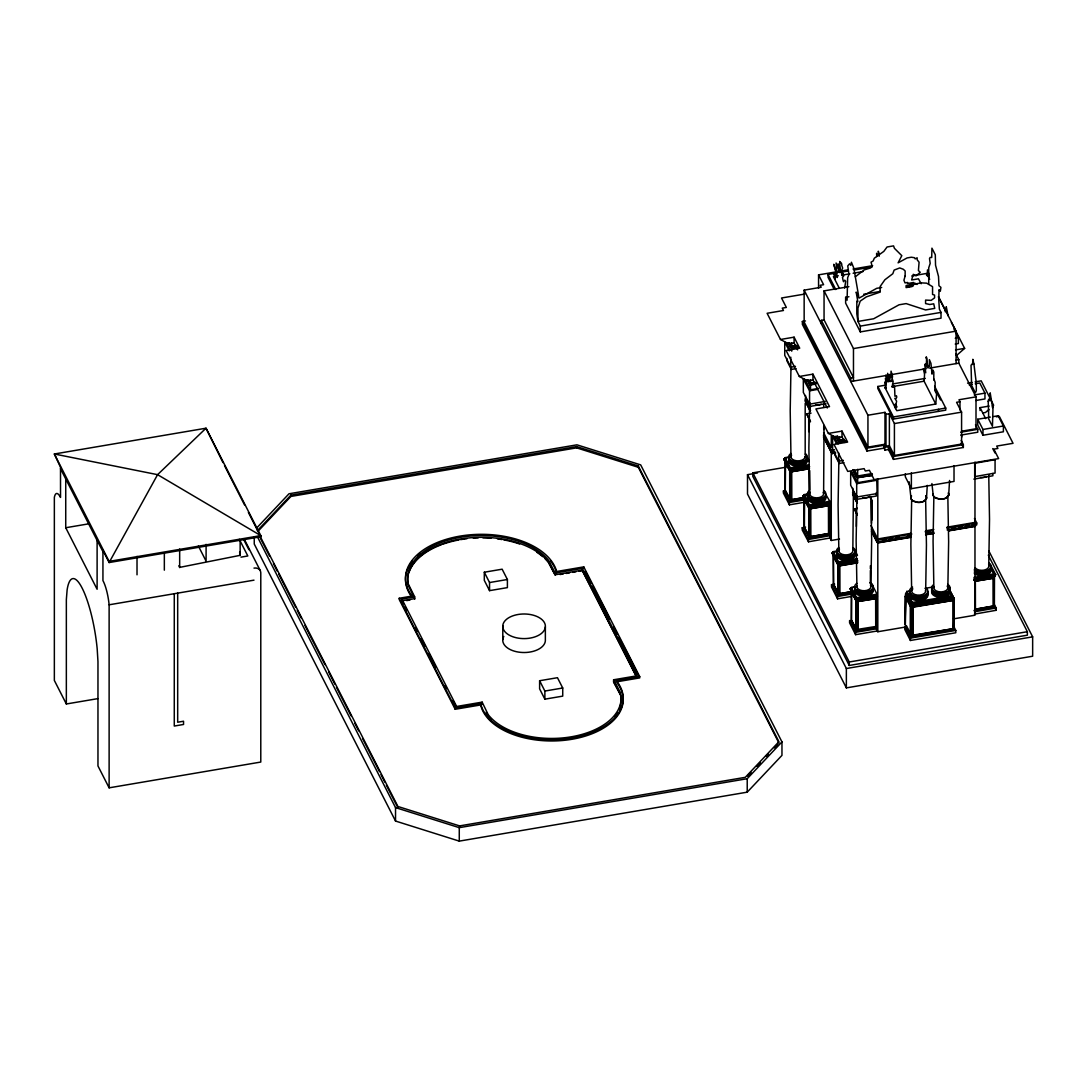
<?xml version="1.0" encoding="UTF-8"?>
<svg xmlns="http://www.w3.org/2000/svg" width="1087" height="1087" viewBox="0 0 1087 1087"><rect width="100%" height="100%" fill="white"/><g stroke="black" fill="none" stroke-linecap="round" stroke-linejoin="round"><path stroke-width="1.5" d="M790.956 367.95L790.208 410.886L790.983 457.233M809.652 403.291L808.877 447.885L809.652 494.232M823.62 493.376L824.028 425.506M838.838 461.975L838.091 504.911L838.865 551.258M856.923 496.148L856.135 540.742L856.923 587.089M870.891 586.314L871.665 539.872L870.918 497.031M911.653 499.898L910.879 544.397L911.653 590.825M925.662 591.396L926.437 545.049L925.662 500.468M933.855 496.65L933.067 541.163L933.855 587.578M947.85 588.162L948.638 541.802L947.85 497.235M844.64 288.109L845.713 281.153L844.721 280.174L843.498 281.696L842.996 279.97L842.439 277.09L843.566 276.397L843.566 274.427L842.996 273.313L842.045 275.405L841.678 274.698L841.569 270.405L842.67 268.081L841.8 265.568C842.045 262.252 839.871 262.225 840.061 262.252L839.667 261.464L840.496 272.47L838.607 264.875L838.077 263.856L838.063 268.285L836.093 263L837.072 273.87L833.743 264.304L837.343 277.498L835.183 273.245L834.734 275.324L833.566 273.245L835.427 278.027L834.789 279.359M911.572 496.012L911.028 497.153A8.085 4.674 0 0 0 912.496 500.563L917.632 502.398A7.663 4.43 0 0 0 923.42 501.569L926.477 498.566L927.279 485.359M933.217 493.919A8.085 4.674 0 0 0 934.684 497.33L939.82 499.15A7.663 4.43 0 0 0 945.608 498.322L948.666 495.332L949.576 480.468M928.624 276.492L928.896 275.228M851.257 589.575L856.57 600.581L877.209 596.926L877.005 594.209L871.788 583.977L871.597 585.907M945.228 311.711L945.568 310.42M926.083 357.936L926.328 356.794L928.026 368.099L928.434 366.265L929.371 366.564L929.385 359.661L930.961 363.384L932.021 374.145L932.891 370.028L933.815 372.039L933.787 380.002L933.95 379.132L935.187 382.393L934.902 390.668L936.586 393.97L935.785 404.106L924.154 381.306L924.548 374.227L923.339 368.738L925.744 372.8L924.765 364.77L925.282 363.982L926.246 367.202L926.627 357.84M953.516 626.017L955.786 630.433L955.786 632.756L910.403 640.474L904.778 629.455L905.743 625.541M911.3 283.952L909.67 285.935L906.803 286.425M809.516 507.344L808.565 507.289L829.897 503.757L809.081 507.778L802.668 496.025L808.32 494.177M809 535.932L804.434 527.304L804.434 499.476L804.163 527.358L809 535.932L809 508.105L803.171 497.099L803.918 496.745M803.918 497.33L804.027 527.684L809.421 537.888L829.802 534.288L829.897 504.327M974.101 579.901L995.23 575.961L974.21 580.091M974.414 579.33L994.795 575.743L995.733 574.71L990.339 564.52L988.572 563.976M974.101 580.485L994.714 576.64L973.993 580.281M256.559 528.133L288.993 493.783L576.939 444.828L640.678 464.883L781.961 741.905L781.961 755.37L747.217 792.165L459.271 841.121L395.532 821.052L254.249 544.03L254.249 537.304M257.293 530.769L290.908 495.156L576.613 446.594L638.3 465.997L778.917 741.714L745.302 777.327L459.597 825.903L397.91 806.486L260.364 536.801M258.448 530.809L290.908 496.433L576.613 447.858L638.3 467.274L778.917 742.992M809.326 467.763L790.018 470.82L783.781 459.027L787.885 457.478M784.298 460.1L784.95 459.57L784.298 460.1L789.515 470.331L790.562 470.576L789.515 470.331M785.045 460.344L785.154 490.699L790.358 500.93L804.516 498.525M857.575 561.354L837.656 564.316L831.935 553.011L837.615 551.191M832.955 554.003L837.425 562.767M857.48 561.734L838.607 564.941L833.199 554.329M877.005 597.103L856.665 600.771L849.993 588.841L850.944 587.822L856.57 598.842L877.005 595.363M851.257 590.159L851.352 620.514L856.57 630.732L877.005 627.267L877.114 596.722L855.714 600.146L851.012 589.833M747.611 776.159L751.09 772.463M756.892 766.335L760.37 762.639M766.158 756.511L768.482 754.052M774.284 747.91L777.762 744.228M257.32 536.598L395.532 807.6L459.271 827.655L747.217 778.713L781.961 741.905M855.292 276.805L864.151 269.943L870.646 267.918L872.005 265.771L871.054 262.171L873.146 260.975L874.328 258.19L883.826 251.382L887.06 246.994L893.555 245.879L894.411 248.312L901.802 255.662L898.107 262.837L907.088 257.932L911.314 257.225L914.507 257.728L915.172 258.883L917.156 257.782L917.156 259.752L919.086 262.239L918.42 270.554L920.227 272.28L916.124 275.813L913.257 274.318L911.64 279.97L918.461 278.815L921.165 283.734M956.451 355.558L964.631 348.37L951.383 322.404M988.993 409.419L985.488 412.503L982.77 412.965M858.988 298.151L876.693 288.327L881.666 287.484M808.959 380.219L810.508 383.14L815.264 382.298M815.834 383.059L809.557 384.159L816.473 383.602M816.595 383.358L810.032 384.513L815.101 384.282M807.818 379.811L810.508 384.88L815.264 384.037M818.429 388.412L810.508 389.812L809.557 390.831L809.557 404.174L825.237 401.402M817.397 389.445L809.557 390.831L803.334 379.064L805.114 379.608L810.508 389.812L810.508 384.88M805.521 395.478L805.521 397.788L810.087 406.416L825.943 403.63M804.027 495.794L804.027 494.626L808.728 493.797M802.668 496.025L808.728 494.965M804.027 494.626L809.421 504.83L829.802 501.229L830.21 503.172L809.829 506.773L808.062 506.229M803.606 495.006L809.421 505.985L829.802 502.398M803.687 497.004L809.421 507.724L829.897 503.757M804.163 499.517L809 508.105M973.857 479.122L992.879 475.78L992.879 473.456M810.78 508.648L828.525 505.686L810.78 508.648L810.861 536.638L828.525 533.527L828.443 505.537M829.802 534.288L830.02 538.011L808.47 541.802L802.247 530.035L802.247 527.725L805.603 527.127M802.247 527.725L808.47 539.492L830.02 535.701M973.993 577.387L994.374 573.8L994.795 575.743M973.993 578.542L995.733 574.71M975.352 581.205L993.097 578.243L975.352 581.205L975.433 609.196L993.097 606.084L993.015 578.094M993.966 604.902L994.238 577.02M993.097 606.084L975.433 609.196M973.993 610.446L994.374 606.845L994.483 576.884M974.414 611.804L996.154 607.973L996.154 610.296L974.414 614.128M818.565 288.3L818.565 274.862L838.226 271.519M841.515 270.962L848.064 269.848M852.982 269.019L872.644 265.676M834.232 289.414L828.063 277.334L828.063 274.44L836.243 273.041M841.148 272.212L847.683 271.098M854.233 269.984L872.209 266.926M838.322 275.772L833.389 276.614L839.341 288.3M841.61 275.215L849.844 273.815M853.132 273.258L863.01 271.573M959.97 410.125L959.97 401.728L956.574 402.299L961.587 412.136L961.587 444.039L894.411 455.453L889.383 445.616L885.987 446.2L884.981 444.23L867.942 447.124L804.149 322.037L804.149 290.147L821.188 287.24L820.182 285.283L823.593 284.699L818.565 274.862M804.747 294.061L781.526 298.001L786.349 307.444L782.26 308.137L783.455 310.502L767.109 313.287L780.48 339.484L788.646 343.9L794.094 342.976L797.613 349.851M824.055 319.877L821.324 320.339L850.754 378.045L853.472 377.583L824.055 319.877L824.055 290.881L848.879 286.669M911.762 275.976L926.667 273.435L929.684 279.359M912.618 283.734L915.24 283.286L916.966 284.468M928.719 284.074L928.719 267.823L930.187 263.367L929.507 258.611L930.132 257.442L931.708 257.497L931.926 248.162L935.296 254.766L935.54 265.201L938.516 276.478L938.951 285.745L940.934 287.389L940.309 291.262L939.032 289.631L938.774 300.08L939.372 309.143L941.016 312.39L941.016 318.178L860.32 331.902L845.632 303.11L845.632 297.308L848.933 296.751M863.757 294.224L880.225 291.425M906.572 286.954L913.162 285.827M805.481 320.95L802.383 321.48L802.383 324.388L866.978 451.051L884.016 448.157L885.022 450.113L888.432 449.542L893.446 459.38L963.354 447.491L963.354 444.597L961.193 440.371M780.48 339.484L794.094 337.174L799.719 348.193L786.091 350.503L799.325 376.469L807.505 380.871L812.954 379.947L827.261 408.005M845.632 297.308L847.099 300.175L847.643 277.742L848.961 274.481L847.751 265.907L849.586 263.815L850.808 265.377L851.42 262.252L853.852 268.217L858.553 295.528L858.553 297.267L856.176 292.09L857.847 301.683L856.828 301.058L856.814 313.79L857.942 321.439L860.32 326.1L941.016 312.39M796.499 345.326L791.73 346.142L790.235 343.22M797.056 346.087L790.765 347.161L797.192 346.726M789.135 343.397L791.241 347.527L797.831 346.4M798.089 346.807L791.73 347.881L789.135 342.799M788.795 342.853L791.485 348.139L797.953 347.038M824.055 290.881L853.472 348.574L956.084 331.141L956.084 363.615M955.242 338.261L958.381 337.731L958.381 343.533L955.242 344.063M789.257 350.884L784.746 342.025L784.746 355.367L790.765 367.161L795.48 366.36M786.906 358.452L786.906 360.762L791.322 369.417L796.092 368.615M799.325 376.469L812.954 374.145L829.517 406.633L815.902 408.943L828.376 433.414L836.555 437.83L842.004 436.892L844.816 442.409M955.541 349.905L964.631 348.37M956.084 360.137L958.816 359.675L958.816 363.153L976.004 396.864L976.004 428.754L962.077 431.131M926.301 368.683L850.754 381.523L850.754 378.045M929.602 368.113L958.816 363.153M934.616 386.279L945.731 408.073L945.731 410.152L893.405 419.052L877.848 388.562L877.848 386.469L886.027 385.083M892.563 383.969L925.268 378.398M891.625 386.727L924.099 381.197M65.736 478.919L65.736 527.738L89.012 523.785M967.566 383.167L972.104 382.393M975.134 381.877L981.194 380.844L993.667 405.315M969.115 384.825L972.172 384.309M975.216 383.793L979.781 383.004L984.958 393.141L984.958 398.943L975.813 400.492M810.454 421.838L806.649 413.862L811.065 413.114M974.292 394.948L984.958 393.141M804.149 290.147L867.942 415.234L884.981 412.34L885.987 414.31L885.987 446.2M976.004 396.864L958.979 399.758L959.97 401.728M935.744 404.038L896.775 410.669L885.131 387.828M885.987 414.31L889.383 413.726L894.411 423.563L894.411 455.453M877.848 386.469L893.405 416.96L945.731 408.073M828.376 433.414L842.004 431.091L847.615 442.11L833.987 444.434L847.751 471.418L864.111 468.633L865.306 470.997L869.396 470.304L874.22 479.747L998.627 458.592L993.817 449.148L997.907 448.455L996.697 446.091L1013.043 443.319L999.293 416.335L996.263 416.837M980.039 410.533L980.039 407.625L989.129 406.09M894.411 423.563L961.587 412.136M253.991 568.093A7.079 5.544 -27 0 1 260.785 572.713L260.785 762.055L109.121 787.83L109.121 604.793A21.971 5.068 80.4 0 0 102.939 580.607L102.939 550.43L109.121 562.55L260.785 536.761L260.785 535.606L206.014 428.21L54.35 453.999L60.505 467.233L60.532 497.438A23.887 5.503 80.4 0 0 54.35 497.398L54.35 680.448L66.348 703.982L97.925 698.615M844.368 439.352L839.599 440.167L837.37 435.778M843.363 440.384L838.634 441.186L845.061 440.751M844.056 440.711L839.123 441.539L845.835 441.064M837.656 438.088L839.599 441.906L844.368 441.091M993.464 416.566L998.179 415.764L1003.396 425.995L1003.396 431.784L982.961 435.262L977.743 425.031L977.743 419.242L990.325 417.095M783.781 459.027L785.154 458.796L785.154 457.641L789.869 456.839M823.416 435.194L831.107 450.276L834.436 449.705M823.416 436.933L831.107 452.015L832.126 451.839L832.126 453.578L835.767 452.966M804.149 322.037L802.383 321.48L866.978 448.143L884.016 445.249L885.022 450.113M960.731 432.205L977.77 429.311L977.77 432.218L960.731 435.113M785.276 462.532L789.964 471.147L789.692 499.028L785.276 490.373L785.548 462.491M977.743 419.242L982.961 429.46L1003.396 425.995M885.022 447.219L888.432 446.635L893.446 456.472L893.446 459.38M240.988 557.142L247.822 555.973L239.33 539.342M988.314 555.158L1027.364 631.71L1027.364 635.188L849.26 665.461L752.802 476.323L752.802 472.845L786.091 467.193M988.966 551.191L1032.65 636.846L1032.65 656.222L846.365 687.881L747.503 494.028L747.503 474.666L757.49 472.967M785.154 457.641L790.358 467.872L809.231 464.665M784.746 458.021L790.358 469.027L809.231 465.82M838.104 443.917L834.381 436.607L832.615 436.05L832.615 449.393L838.634 461.187L843.363 460.385M809.638 466.608L790.765 469.815L788.999 469.258M790.466 470.386L809.326 467.179M809.435 467.369L790.358 470.766L790.358 500.93M834.789 451.309L834.789 454.787L839.205 463.442L843.974 462.641M791.73 471.704L809.435 468.687L791.73 471.704L791.812 499.694L804.693 497.506M893.446 456.472L963.354 444.597M854.722 472.709L857.657 477.736L871.964 475.304M871.964 473.565L857.657 475.997L854.681 470.155M872.413 474.34L856.692 477.016L872.399 475.005M871.991 474.856L857.181 477.383L871.978 475.522M109.121 604.793L253.991 580.159M785.276 490.373L789.964 498.974M877.141 480.209L856.692 483.688L850.673 471.88L852.439 472.437L857.657 482.669L856.692 483.688L856.692 497.031L877.141 493.552L876.733 479.421L857.657 482.669L857.657 469.326M804.611 497.343L791.812 499.694M805.073 502.18L789.407 504.844L783.387 493.036L783.387 490.726L789.407 502.52L805.127 499.857M905.349 473.715L905.349 476.867L911.368 488.674L954.019 481.419L954.019 465.603M852.847 488.308L852.847 490.631L857.249 499.273L876.339 496.039L876.339 492.56L877.141 493.552M870.048 497.601L872.222 500.428L872.222 519.912M857.344 515.116L854.287 509.137L857.249 508.145M484.299 572.224L502.14 569.194L507.398 579.507L507.398 587.619L489.544 590.649L484.299 580.349L484.299 572.224L489.544 582.537L489.544 590.649M854.287 509.137L857.249 508.634M489.544 582.537L507.398 579.507M617.321 683.234A71.565 41.32 0 0 1 570.634 739.486A71.565 41.32 0 0 1 480.685 704.947L455.195 709.267L399.242 599.535L399.242 598.258L412.068 596.084A76.022 43.888 0 0 1 460.046 536.108A76.022 43.888 0 0 1 556.653 571.504L583.76 566.884L639.727 676.63L639.727 677.908L616.261 681.889L616.261 680.611L639.727 676.63M401.877 601.41L401.877 599.086L414.69 596.912L414.69 599.236M414.69 596.912L408.318 583.964A73.875 42.651 0 0 1 460.657 537.304A73.875 42.651 0 0 1 548.432 560.145L555.226 573.026L582.319 568.419L637.091 675.801L613.598 679.783L613.598 682.106L620.215 694.457M414.69 598.652L401.877 600.826L403.426 603.856M406.687 600.595L409.894 600.051M560.009 574.534L563.202 573.99M566.381 573.447L569.574 572.903M572.754 572.36L575.947 571.816M579.14 571.273L582.319 570.743L636.316 676.603M829.761 537.521L831.27 540.47L839.504 539.07M910.743 533.35L877.807 538.948L871 525.592M925.567 530.823L933.801 529.423M946.981 527.195L974.971 522.426M871.529 529.546L876.842 539.967L911.803 534.016M925.132 531.76L933.448 530.347M946.763 528.078L976.737 522.983L976.737 524.858L947.076 529.899M882.549 540.239L885.864 539.668M889.18 539.111L892.495 538.541M895.81 537.983L899.126 537.413M907.414 536L910.743 535.443M927.32 532.616L930.635 532.059M952.198 528.391L955.514 527.834M958.829 527.263L962.144 526.706M965.46 526.135L968.775 525.578M972.091 525.007L975.406 524.45L975.406 526.325L948.883 530.836M871.529 531.421L876.842 541.842L910.824 536.068M925.648 533.54L933.896 532.141M910.743 537.1L877.807 542.698L872.508 532.263M925.567 534.587L933.801 533.187M948.625 530.66L974.971 526.19M872.168 532.317L877.576 542.957L910.743 537.318M925.662 534.777L933.95 533.377M831.935 553.011L833.294 552.78L833.294 551.625L838.009 550.824M832.955 554.574L838.512 564.751L838.512 594.902L851.094 592.768M833.294 551.625L838.512 561.843L857.385 558.636M832.9 551.992L838.512 563.012L857.385 559.805M857.779 560.593L838.919 563.8L837.153 563.243M837.656 564.316L855.904 561.422M838.512 564.751L857.385 561.544M833.43 584.344L838.104 592.958L833.702 584.303L833.43 556.517L838.104 565.118M851.23 591.749L839.952 593.665L839.871 565.675L857.589 562.658M839.952 565.838L857.67 562.821M851.637 596.423L837.547 598.828L831.528 587.021L831.528 584.697L834.653 584.167M849.993 588.841L851.352 588.61L851.352 587.456L854.491 586.926M852.521 587.564L855.673 587.021M851.148 591.6L839.952 593.665M851.474 592.347L856.162 600.948L855.89 628.843L851.474 620.188L851.746 592.306M831.528 584.697L837.547 596.505L851.705 594.1M851.352 587.456L856.57 597.687L877.005 594.209M877.413 596.152L856.964 599.63L855.211 599.073M912.523 604.032L906.707 592.632L906.707 591.464L910.036 590.907M925.01 588.352L931.668 587.225M906.028 592.741L911.844 605.418L906.028 594.005L906.707 592.632M857.928 601.505L875.728 598.652L857.928 601.505L858.01 629.509L858.01 601.668M905.349 624.753L906.028 594.005M905.063 596.179L910.96 606.301L910.96 634.604L910.281 634.726L910.281 606.41L905.063 596.179L905.063 624.495L911.368 636.561L954.019 629.305L954.019 598.665L949.427 589.847M906.707 591.464L912.319 602.483L952.253 595.69L952.253 596.858M952.932 596.736L912.319 603.638L912.319 602.483M911.844 604.155L953.136 597.13L953.136 598.393L911.164 605.527M905.349 594.127L911.368 605.921L954.019 598.665M910.281 606.41L910.96 606.301M953.612 627.362L954.291 598.923L949.141 590.282M912.727 606.845L952.851 600.459L952.851 628.775L912.931 635.555L912.727 606.845L912.931 635.555M912.931 607.239L952.851 600.459M851.474 620.188L856.162 628.789M539.614 680.734L557.468 677.704L562.726 688.003L562.726 696.128L544.872 699.158L539.614 688.859L539.614 680.734L544.872 691.047L544.872 699.158M857.928 629.346L875.728 626.492L875.646 598.502M877.209 628.666L877.209 630.99L855.605 634.659L849.586 622.851L849.586 620.541L855.605 632.335L877.209 628.666L877.005 627.267M905.063 624.495L905.743 596.07M876.326 628.829L877.807 631.737L905.811 626.982M953.557 618.856L974.971 615.215L974.971 462.111M544.872 691.047L562.726 688.003M613.598 679.783L620.215 692.147A69.405 40.07 0 0 1 571.259 736.809A69.405 40.07 0 0 1 488.172 714.594L482.152 702.134L456.649 706.468L401.877 599.086M399.242 598.258L455.195 708.004L480.685 703.669A71.565 41.32 0 0 0 571.871 738.005A71.565 41.32 0 0 0 616.261 680.611M912.727 635.161L952.851 628.775M904.778 627.145L910.403 638.151L955.786 630.433M752.802 472.845L849.26 661.983L1027.364 631.71M747.503 474.666L846.365 668.519L1032.65 636.846M855.714 600.146L856.665 600.201M926.423 274.794L927.279 275.867L927.469 269.902L928.896 274.073M613.598 681.522L620.215 693.886A69.405 40.07 0 0 1 619.074 709.634M992.73 448.618L995.067 453.034M994.374 573.8L988.98 563.596L988.98 564.751M990.529 567.672L993.613 573.501M993.817 603.557L996.154 607.973M993.817 605.88L996.154 610.296M807.478 379.866L810.263 385.138M807.22 379.743L809.801 384.771M809.557 404.174L803.334 392.407L803.334 379.064M829.802 501.229L823.987 491.419M828.525 533.527L810.861 536.638M554.479 573.909L548.432 562.468A73.875 42.651 0 0 0 545.185 558.908M96.838 539.899L102.939 551.612M198.391 546.054L206.095 561.123L206.095 544.342M938.733 297.118L956.084 331.141M938.339 296.833L945.772 311.385M953.951 329.021L958.381 337.731M955.799 353.751L958.816 359.675M980.039 407.625L985.664 418.644M975.46 424.786L977.77 429.311M935.363 389.812L940.54 399.989M961.193 443.279L963.354 447.491M974.455 518.526L976.737 522.983M828.063 274.44L835.767 289.536M949.821 590.159L954.291 598.923M949.44 590.187L952.253 595.69M949.494 591.26L953.34 598.788M836.664 436.879L839.354 442.164M788.51 342.731L791.01 347.772M835.971 436.091L838.879 441.798M853.363 470.046L857.412 477.995M852.928 469.638L856.936 477.628M786.512 342.582L790.235 349.892M832.615 436.05L836.379 443.428M856.692 497.031L850.673 485.223L850.673 471.88M805.956 398.046L810.562 407.082M823.593 432.64L831.27 447.681L831.27 436.091M853.594 491.473L857.385 498.892M873.065 532.25L876.815 539.6M877.875 541.666L877.576 542.957M804.964 399.011L810.345 409.568M852.561 492.329L857.113 501.27M807.492 404.541L810.562 410.56M825.128 439.134L826.663 442.137M828.199 445.154L832.465 453.524M806.282 402.91L810.087 410.356M824.53 438.672L832.126 453.578M804.964 400.75L810.345 411.307M852.561 494.218L857.113 503.145M806.649 413.862L810.454 421.335M854.287 508.648L857.344 514.627M906.49 625.84L910.213 633.15M855.972 552.522L857.466 555.457M809.312 461.472L805.589 454.162L805.589 455.331M784.8 460.018L790.018 470.25M838.512 594.902L833.294 584.67L833.294 554.519M585.295 571.178L591.437 583.203M592.958 586.206L609.834 619.277M613.666 626.791L617.498 634.305M619.033 637.322L638.191 674.891M636.316 676.019L582.319 570.159L555.226 574.765L548.432 561.884A73.875 42.651 0 0 0 460.657 539.043A73.875 42.651 0 0 0 408.318 585.703L413.984 597.211M404.962 606.886L406.511 609.902M415.764 628.055L417.313 631.085M421.158 638.64L425.017 646.208M428.876 653.763L435.819 667.377M445.072 685.53L446.621 688.547M452.79 700.653L455.874 706.699M222.971 462.6L206.014 428.21L157.574 474.666L109.121 562.55M224.506 465.616L244.534 504.898M248.38 512.453L260.785 536.761M260.364 538.065L269.59 556.15M273.435 563.691L277.267 571.218M278.802 574.235L295.718 607.375M297.254 610.391L301.085 617.919M304.931 625.46L324.918 664.633M328.75 672.16L334.905 684.226M336.44 687.229L351.033 715.857M354.878 723.398L358.724 730.926M362.569 738.453L379.472 771.607M381.007 774.623L384.852 782.151M386.388 785.167L397.91 807.763M244.072 538.826L260.269 570.593M243.868 539.859L248.896 549.709M60.505 468.674L97.11 540.443L97.11 589.263L65.736 527.738M109.121 787.83L97.966 765.955L97.966 661.575L97.191 648.871A56.116 12.935 80.4 0 0 82.15 588.135A56.116 12.935 80.4 0 0 67.122 589.928L66.348 599.589L66.348 703.982M854.355 496.474L857.385 502.439M854.015 496.528L857.045 502.493M178.852 565.756L179.668 567.387L240.159 555.335L240.145 540.334M486.174 712.175L488.172 716.333A69.405 40.07 0 0 0 491.147 719.757M948.054 315.746L946.261 306.738L946.301 311.833M239.629 552.101L240.173 555.539M879.329 256.07L878.31 251.219L878.799 255.594L876.598 253.325L876.733 256.532M931.912 483.552L933.189 495.115M909.18 481.84L911.001 498.349M988.749 474.91L989.523 519.409L988.749 565.838A7.025 4.049 0 0 1 983.409 570.213A7.025 4.049 0 0 1 975.216 567.727M853.417 492.506L852.833 550.484A7.025 4.049 0 0 1 844.694 554.859A7.025 4.049 0 0 1 839.463 549.18M823.647 404.092L823.701 407.38M982.961 429.46L982.961 435.262M961.737 434.175L961.737 437.083M938.434 409.31L938.434 411.402M911.368 472.859L911.368 488.674M911.368 605.921L911.368 636.561M910.403 638.151L910.403 640.474M895.566 408.59L895.009 405.003L895.199 404.215L896.775 407.299L896.014 404.391L896.612 401.171L894.859 398.345L896.136 398.426L896.775 397.081L896.449 395.763L894.927 396.252L894.56 386.592L893.636 385.736L893.419 387.23L892.142 386.605L893.188 381.605L892.495 379.553L891.924 381.483L892.509 376.17L891.055 371.143L890.81 377.991L889.655 374.431L889.098 376.197L890.036 381.7L887.658 373.303L888.405 381.795L886 375.029L886.734 382.244L885.47 378.385L885.987 384.173L884.872 381.985L884.872 382.692L886.204 387.448L885.973 388.358L885.144 386.741L885.144 388.141M893.405 416.96L893.405 419.052M889.383 413.726L889.383 445.616M888.432 446.635L888.432 449.542M884.981 412.34L884.981 444.23M884.016 445.249L884.016 448.157M877.807 478.633L877.807 631.737M876.842 539.967L876.842 541.842M871.543 500.536L871.543 523.268M870.388 565.756L870.388 568.773M870.388 570.512L870.388 583.841M867.942 415.234L867.942 447.124M866.978 448.143L866.978 451.051M860.32 326.1L860.32 331.902M857.249 495.794L857.249 499.273M856.57 597.687L856.57 598.842M856.57 600.581L856.57 630.732M856.366 511.895L856.366 526.434M855.89 601.002L855.89 628.843M855.605 632.335L855.605 634.659M853.472 348.574L853.472 381.061M849.26 661.983L849.26 665.461M846.365 668.519L846.365 687.881M842.004 431.091L842.004 436.892M839.599 436.825L839.599 441.906M839.205 459.964L839.205 463.442M838.634 452.858L838.634 461.187M838.512 561.843L838.512 563.012M837.832 565.172L837.832 592.999M837.547 596.505L837.547 598.828M831.27 451.159L831.27 540.47M831.107 450.276L831.107 452.015M823.715 426.24L823.715 429.487M821.324 320.339L821.324 323.831M812.954 374.145L812.954 379.947M810.508 379.798L810.508 383.14M810.087 402.937L810.087 406.416M809.516 470.481L809.516 490.128M809.435 470.318L809.435 489.979M809.421 504.83L809.421 505.985M809.421 507.724L809.421 537.888M808.714 417.123L808.714 431.648M808.728 508.145L808.728 535.986M808.47 539.492L808.47 541.802M805.182 403.331L805.182 454.543M794.094 337.174L794.094 342.976M791.73 342.813L791.73 351.169M791.322 367.107L791.322 369.417M790.765 357.161L790.765 367.161M790.358 467.872L790.358 469.027M789.692 471.187L789.692 499.028M789.407 502.52L789.407 504.844M747.217 778.713L747.217 792.165M638.3 465.997L638.3 467.274M583.76 566.884L583.76 568.161M582.319 568.419L582.319 570.743M576.613 446.594L576.613 447.858M556.653 571.504L556.653 572.781A76.022 43.888 0 0 0 550.389 560.892M555.226 573.026L555.226 575.349M545.361 626.9A21.305 12.297 0 0 1 512.534 636.642A21.305 12.297 0 0 1 514.341 615.351A21.305 12.297 0 0 1 545.361 626.9L545.361 640.814A21.305 12.297 0 0 1 520.265 652.322A21.305 12.297 0 0 1 503.784 636.452M502.792 625.691L502.792 639.618M482.152 702.134L482.152 704.458M480.685 703.669L480.685 704.947M459.597 825.903L459.597 827.18M459.271 827.655L459.271 841.121M455.195 708.004L455.195 709.267M395.532 807.6L395.532 821.052M290.908 495.156L290.908 496.433M179.668 549.057L179.668 567.563M177.684 593.135L177.684 722.23L183.54 721.224L183.54 724.472L174.273 726.048L174.273 593.706M164.341 553.405L164.341 570.172M137.016 556.381L137.016 574.819M408.889 572.74A73.875 42.651 0 0 1 441.635 544.641M443.102 544.111A73.875 42.651 0 0 1 458.999 539.913M460.657 539.628A73.875 42.651 0 0 1 466.894 538.731M473.307 538.147A73.875 42.651 0 0 1 478.144 537.929M482.941 537.888A73.875 42.651 0 0 1 490.984 538.242M497.37 538.88A73.875 42.651 0 0 1 502.045 539.56M503.689 539.859A73.875 42.651 0 0 1 519.627 544.003M536.992 552.373A73.875 42.651 0 0 1 542.685 556.612M617.701 712.42A69.405 40.07 0 0 1 615.025 716.455M411.022 595.934A76.022 43.888 0 0 1 412.503 561.082M417.707 555.634A76.022 43.888 0 0 1 420.166 553.568M804 461.105A7.799 4.497 0 0 1 802.505 461.907M800.711 462.451A7.799 4.497 0 0 1 796.689 462.682M805.277 456.662A7.799 4.497 0 0 1 805.739 457.804M805.494 455.14A9.239 5.326 0 0 1 798.863 463.538A9.239 5.326 0 0 1 789.57 456.024M806.622 459.149A9.239 5.326 0 0 1 797.654 466.35A9.239 5.326 0 0 1 789.57 458.809M804.964 456.458A7.025 4.049 0 0 1 796.812 460.834A7.025 4.049 0 0 1 791.581 455.168M949.155 586.939A9.239 5.326 0 0 1 941.396 594.589A9.239 5.326 0 0 1 932.13 587.523M926.002 496.215A8.085 4.674 0 0 1 926.477 498.566M926.437 594.222A7.799 4.497 0 0 1 918.107 598.393A7.799 4.497 0 0 1 910.879 593.57M916.11 596.763A7.799 4.497 0 0 1 914.289 596.233M925.635 587.619A9.239 5.326 0 0 1 924.711 595.146A9.239 5.326 0 0 1 911.68 594.603A9.239 5.326 0 0 1 912.618 587.089M927.727 591.491A9.239 5.326 0 0 1 917.999 597.823A9.239 5.326 0 0 1 909.941 590.757M925.676 495.889A7.799 4.497 0 0 1 919.126 502.357A7.799 4.497 0 0 1 911.286 496.392M927.727 594.276A9.239 5.326 0 0 1 917.999 600.608A9.239 5.326 0 0 1 909.941 593.543M927.727 592.891A9.239 5.326 0 0 1 917.999 599.209A9.239 5.326 0 0 1 909.941 592.157M925.553 590.35A7.025 4.049 0 0 1 917.251 595.078A7.025 4.049 0 0 1 912.849 588.841M948.204 492.968A8.085 4.674 0 0 1 948.666 495.332M948.638 590.975A7.799 4.497 0 0 1 940.296 595.146A7.799 4.497 0 0 1 933.067 590.336M947.837 584.385A9.239 5.326 0 0 1 947.484 591.586A9.239 5.326 0 0 1 935.037 592.007A9.239 5.326 0 0 1 933.203 584.888M949.155 589.725A9.239 5.326 0 0 1 941.396 597.374A9.239 5.326 0 0 1 932.13 590.309M949.155 588.325A9.239 5.326 0 0 1 941.396 595.975A9.239 5.326 0 0 1 932.13 588.909M948.516 493.77A7.799 4.497 0 0 1 941.315 499.11A7.799 4.497 0 0 1 933.067 494.3M947.171 586.097A7.025 4.049 0 0 1 941.274 591.912A7.025 4.049 0 0 1 934.222 586.545M821.228 404.187A7.799 4.497 0 0 1 815.427 405.003M824.34 497.289A7.799 4.497 0 0 1 815.427 501.039A7.799 4.497 0 0 1 808.932 495.889M822.71 498.023A7.799 4.497 0 0 1 821.228 498.838M817.465 499.667A7.799 4.497 0 0 1 815.427 499.64M809.353 496.813A7.799 4.497 0 0 1 808.877 495.672M825.821 494.626A9.239 5.326 0 0 1 815.209 500.455A9.239 5.326 0 0 1 808.198 493.036M824.109 492.058A9.239 5.326 0 0 1 825.25 493.281M824.109 490.658A9.239 5.326 0 0 1 822.71 497.819A9.239 5.326 0 0 1 810.236 497.642A9.239 5.326 0 0 1 809.462 490.454M825.821 497.411A9.239 5.326 0 0 1 815.209 503.24A9.239 5.326 0 0 1 808.198 495.808M825.821 496.025A9.239 5.326 0 0 1 815.209 501.854A9.239 5.326 0 0 1 808.198 494.422M823.185 492.343A7.025 4.049 0 0 1 816.459 497.86A7.025 4.049 0 0 1 810.223 492.153M853.54 554.397A7.799 4.497 0 0 1 845.577 558.147A7.799 4.497 0 0 1 838.091 554.085M855.048 551.748A9.239 5.326 0 0 1 844.327 557.509A9.239 5.326 0 0 1 837.452 550.049M853.363 549.166A9.239 5.326 0 0 1 854.504 550.389M853.363 547.766A9.239 5.326 0 0 1 851.841 554.913A9.239 5.326 0 0 1 839.381 554.669A9.239 5.326 0 0 1 838.729 547.481M855.048 554.533A9.239 5.326 0 0 1 844.327 560.294A9.239 5.326 0 0 1 837.452 552.835M855.048 553.134A9.239 5.326 0 0 1 844.327 558.908A9.239 5.326 0 0 1 837.452 551.435M986.357 476.663A7.799 4.497 0 0 1 980.556 477.465M989.469 569.751A7.799 4.497 0 0 1 983.599 573.433A7.799 4.497 0 0 1 975.46 571.708M990.95 567.101A9.239 5.326 0 0 1 985.08 572.632A9.239 5.326 0 0 1 974.305 570.797M989.224 564.52A9.239 5.326 0 0 1 990.379 565.743M989.224 563.134A9.239 5.326 0 0 1 987.2 570.58A9.239 5.326 0 0 1 974.305 569.411M990.95 569.887A9.239 5.326 0 0 1 985.08 575.417A9.239 5.326 0 0 1 974.305 573.583M990.95 568.487A9.239 5.326 0 0 1 985.08 574.031A9.239 5.326 0 0 1 974.305 572.197M869.926 496.311A7.799 4.497 0 0 1 862.616 497.887M871.597 590.227A7.799 4.497 0 0 1 863.635 593.978A7.799 4.497 0 0 1 856.135 589.915M868.431 591.763A7.799 4.497 0 0 1 866.638 592.306M857.561 590.703A7.799 4.497 0 0 1 856.597 589.67M872.562 586.219A9.239 5.326 0 0 1 864.79 593.393A9.239 5.326 0 0 1 854.803 587.211M869.777 582.591A9.239 5.326 0 0 1 871.027 590.092A9.239 5.326 0 0 1 858.037 590.812A9.239 5.326 0 0 1 856.787 583.311M872.562 589.005A9.239 5.326 0 0 1 864.79 596.179A9.239 5.326 0 0 1 854.803 589.996M872.562 587.619A9.239 5.326 0 0 1 864.79 594.793A9.239 5.326 0 0 1 854.803 588.597M870.483 585.282A7.025 4.049 0 0 1 864.573 590.73A7.025 4.049 0 0 1 856.977 586.029M805.671 460.372A7.799 4.497 0 0 1 797.709 464.122A7.799 4.497 0 0 1 790.208 460.059M805.494 453.741A9.239 5.326 0 0 1 803.972 460.902A9.239 5.326 0 0 1 791.499 460.643A9.239 5.326 0 0 1 790.847 453.456M805.494 456.526A9.239 5.326 0 0 1 798.863 464.937A9.239 5.326 0 0 1 789.57 457.41M973.925 364.036L976.275 382.896L976.316 390.749L975.379 392.828L971.615 385.45L971.031 365.273L972.131 363.982L972.62 364.525L972.824 359.294L973.925 364.036M988.559 410.587L988.64 418.835L992.458 426.321L993.042 406.049L992.621 405.206L992.621 407.639L990.189 392.855L990.257 400.587L988.559 399.269L988.559 401.579L988.178 400.845L988.559 410.587M838.77 268.503L839.218 272.484L838.77 268.503M905.145 275.976L903.922 280.229L905.023 282.905L907.604 282.471L907.604 283.517L913.637 282.484L913.637 284.237L906.11 285.514L906.11 287.593L911.966 286.601L914.289 284.115L921.504 282.892L926.654 283.163L932.564 286.683L932.564 294.455L934.575 295.093L934.575 297.879L931.165 300.365L925.581 300.094L925.581 303.572L929.765 304.496L933.719 303.816L934.752 308.382L925.581 309.944L906.137 303.599L899.044 304.795L873.663 318.763L857.942 321.439L857.942 308.097L860.197 301.14L866.353 296.873L880.13 292.104L880.13 286.533L884.872 279.78L892.807 273.72L894.139 270.079L899.764 267.932L903.311 269.277L905.145 270.989L905.145 275.976M995.067 459.706L974.686 463.293L974.686 476.636L995.067 473.049L995.067 459.706M260.785 535.606L109.121 561.381L54.35 453.999L157.574 474.666L260.785 535.606"/></g></svg>
